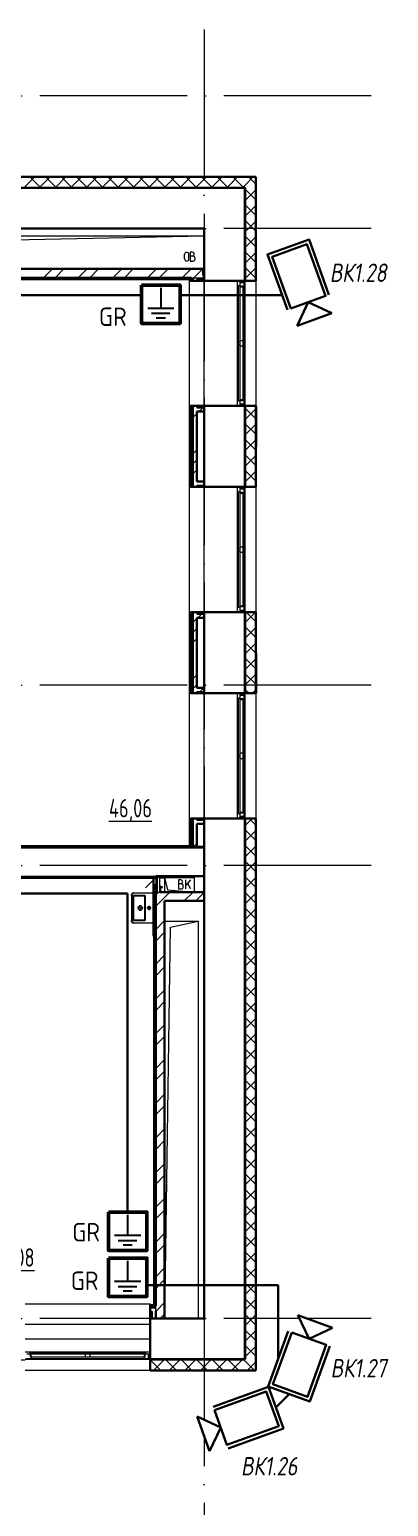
# Model space of a CAD drawing. Header units: millimetres. Extents: x -495897 to 1376592, y -28539 to 470976.
# Drawn here: x -988 to 3891, y 337705 to 357755 of the extents above; entities that cross this region are included whole.
import ezdxf
from ezdxf.enums import TextEntityAlignment as Align

# ---------------------------------------------------------------- set-up
doc = ezdxf.new("R2010")
doc.units = ezdxf.units.MM
doc.set_wipeout_variables(frame=1)
doc.linetypes.add('ADSK_Линия сетки', pattern=[25, 20, -2.5, 0, -2.5])
for name, color, linetype, lineweight in [('_ Окна', 7, 'Continuous', 9), ('RC-Видеонаблюдение', 5, 'Continuous', 30), ('RC-Линии_связи-Адресные', 5, 'Continuous', 30), ('Марки помещений', 252, 'Continuous', 20), ('НО ВН - ВК', 164, 'Continuous', 50), ('Оборудование', 8, 'Continuous', 18), ('Ограждение', 252, 'Continuous', 9), ('Окна', 252, 'Continuous', 9), ('Оси', 252, 'Continuous', 9), ('Перекрытие', 252, 'Continuous', 18), ('Стены внутренние', 7, 'Continuous', 18), ('Стены наружные', 7, 'Continuous', 18), ('Стены штриховка', 7, 'Continuous', 9)]:
    doc.layers.add(name, color=color, linetype=linetype, lineweight=lineweight)
doc.layers.add('RC-Позиционные_обозначения', color=7, linetype='Continuous')
doc.layers.add('Узлы', color=7, linetype='Continuous')
doc.styles.add('GOST Common_3', font='', dxfattribs={"height": 3.5})
doc.styles.add('ISOCPEUR', font='isocpeur.ttf', dxfattribs={"width": 0.9, "height": 350})
doc.styles.add('RubezhCAD', font='', dxfattribs={"oblique": 10})
doc.styles.get("Standard").update_dxf_attribs({"font": ''})
doc.styles.get('GOST Common_3').set_extended_font_data('GOST 2.304 type A')
doc.styles.get('RubezhCAD').set_extended_font_data('GOST type A')
doc.styles.get('Standard').set_extended_font_data('GOST type B')

# ---------------------------------------------------------------- blocks, each defined once
blk = doc.blocks.new('RC-UGO-CAM-03')
blk.add_attdef('PSTN', text='', height=2.5).set_placement((4.63, 3.28), align=Align.BOTTOM_LEFT)
blk.add_wipeout([(3.74, 0), (6.24, 2.5), (6.24, -2.5)])
blk.add_line((6.24, 2.5), (6.24, -2.5))
blk.add_wipeout([(-3.74, -2.5), (-3.74, 2.5), (3.74, 2.5), (3.74, -2.5)])
for q in [(6.24, 2.5), (6.24, -2.5)]:
    blk.add_line((3.74, 0), q)
blk.add_lwpolyline([(3.74, 3), (-4.24, 3), (-4.24, -3), (3.74, -3)])
blk.add_lwpolyline([(3.74, -2.5), (3.74, 2.5), (-3.74, 2.5), (-3.74, -2.5), (3.74, -2.5)], close=True)
blk = doc.blocks.new('1 этаж')
at = {"layer": 'Стены наружные', "lineweight": 9, "true_color": 0x636466}
h = blk.add_hatch(dxfattribs=at)
h.set_pattern_fill('FP_41', color=251, style=0, pattern_type=2)
h.set_pattern_definition([(180, (-32119.82, 96), (-1e-14, -100), [])])
h.paths.add_polyline_path([(-66006, -20704), (-64731, -20704), (-64731, -20694), (-66006, -20694)])
h.paths.add_polyline_path([(2117, -20704), (2694, -20704), (2694, -20694), (1409, -20694), (1409, -20704)])
h.paths.add_polyline_path([(-63031, -20704), (-61881, -20704), (-61881, -20694), (-63031, -20694)])
h.paths.add_polyline_path([(-753, -20704), (-291, -20704), (-291, -20694), (-1391, -20694), (-1391, -20704)])
h.paths.add_polyline_path([(-60181, -20704), (-59051, -20704), (-59051, -20694), (-60181, -20694)])
h.paths.add_polyline_path([(-3623, -20704), (-3091, -20704), (-3091, -20694), (-4166, -20694), (-4166, -20704)])
h.paths.add_polyline_path([(-57351, -20704), (-56241, -20704), (-56241, -20694), (-57351, -20694)])
h.paths.add_polyline_path([(-5866, -20704), (-5866, -20694), (-6961, -20694), (-6961, -20704), (-6493, -20704)])
h.paths.add_polyline_path([(-54541, -20704), (-53451, -20704), (-53451, -20694), (-54541, -20694)])
h.paths.add_polyline_path([(-8661, -20704), (-8661, -20694), (-9766, -20694), (-9766, -20704), (-9363, -20704)])
h.paths.add_polyline_path([(-51751, -20704), (-50621, -20704), (-50621, -20694), (-51751, -20694)])
h.paths.add_polyline_path([(-11516, -20704), (-11466, -20704), (-11466, -20694), (-12546, -20694), (-12546, -20704), (-12234, -20704)])
h.paths.add_polyline_path([(-48921, -20704), (-47801, -20704), (-47801, -20694), (-48921, -20694)])
h.paths.add_polyline_path([(-14246, -20704), (-14246, -20694), (-15321, -20694), (-15321, -20704), (-14386, -20704)])
h.paths.add_polyline_path([(-46101, -20704), (-45031, -20704), (-45031, -20694), (-46101, -20694)])
h.paths.add_polyline_path([(-17256, -20704), (-17021, -20704), (-17021, -20694), (-18121, -20694), (-18121, -20704), (-17974, -20704)])
h.paths.add_polyline_path([(-43331, -20704), (-42231, -20704), (-42231, -20694), (-43331, -20694)])
h.paths.add_polyline_path([(-19821, -20704), (-19821, -20694), (-20921, -20694), (-20921, -20704), (-20127, -20704)])
h.paths.add_polyline_path([(-40531, -20704), (-39401, -20704), (-39401, -20694), (-40531, -20694)])
h.paths.add_polyline_path([(-22621, -20704), (-22621, -20694), (-23701, -20694), (-23701, -20704), (-22997, -20704)])
h.paths.add_polyline_path([(-25867, -20704), (-25401, -20704), (-25401, -20694), (-26501, -20694), (-26501, -20704), (-26499, -20704)])
h.paths.add_polyline_path([(-37701, -20704), (-36591, -20704), (-36591, -20694), (-37701, -20694)])
h.paths.add_polyline_path([(-28203, -20704), (-28201, -20704), (-28201, -20694), (-29241, -20694), (-29240, -20704), (-28378, -20704)])
h.paths.add_polyline_path([(-34891, -20704), (-33781, -20704), (-33781, -20694), (-34891, -20694)])
h.paths.add_polyline_path([(-30941, -20704), (-30941, -20694), (-32081, -20694), (-32080, -20704), (-31091, -20704)])
at = {"color": 251, "lineweight": 18, "true_color": 0x636466}
for p, q in [((-3861, -5444), (2144, -5444)), ((-3779, -5566), (2144, -5444)), ((1877, -5758), (1877, -5695)), ((1934, -5758), (1934, -5695)), ((1984, -5667), (1954, -5667)), ((1954, -5667), (1954, -5787)), ((1988, -5720), (1954, -5720)), ((1954, -5787), (1991, -5787)), ((2008, -5700), (2008, -5690)), ((2018, -5760), (2018, -5750)), ((1604, -14154), (1646, -14324)), ((1604, -14154), (2004, -14154)), ((1825, -14188), (1795, -14188)), ((1795, -14188), (1795, -14308)), ((1848, -14222), (1848, -14212)), ((1955, -14188), (1895, -14260)), ((1895, -14308), (1895, -14188)), ((1955, -14308), (1919, -14231)), ((2004, -14154), (2004, -14354)), ((1646, -14324), (2004, -14354)), ((1828, -14242), (1795, -14242)), ((1795, -14308), (1832, -14308)), ((1858, -14282), (1858, -14272)), ((1604, -14749), (2062, -14749)), ((1608, -20144), (1685, -14829)), ((1685, -14829), (2062, -14749)), ((2062, -14749), (2062, -20144))]:
    blk.add_line(p, q, dxfattribs=at)
for centre, radius, start, end in [((1906, -5695), 28.7, 0, 180), ((1906, -5758), 28.7, 180, 0), ((1984, -5690), 23.3, 0, 90), ((1988, -5700), 20, 270, 0), ((1988, -5750), 30, 0, 90), ((1991, -5760), 26.7, 270, 0), ((1825, -14212), 23.3, 0, 90), ((1828, -14222), 20, 270, 0), ((1828, -14272), 30, 0, 90), ((1832, -14282), 26.7, 270, 0)]:
    blk.add_arc(centre, radius, start, end, dxfattribs=at)
at = {"layer": '_ Окна', "color": 251, "true_color": 0x636466}
for p, q in [((2626, -6054), (2626, -6079)), ((2626, -6079), (2684, -6079)), ((2684, -6079), (2684, -6054)), ((2626, -7729), (2626, -7754)), ((2684, -7729), (2626, -7729)), ((2684, -7754), (2684, -7729)), ((2626, -8854), (2626, -8879)), ((2626, -8879), (2684, -8879)), ((2684, -8879), (2684, -8854)), ((2626, -10529), (2626, -10554)), ((2684, -10529), (2626, -10529)), ((2684, -10554), (2684, -10529)), ((2626, -11654), (2626, -11679)), ((2626, -11679), (2684, -11679)), ((2684, -11679), (2684, -11654)), ((2626, -13329), (2626, -13354)), ((2684, -13329), (2626, -13329)), ((2684, -13354), (2684, -13329)), ((1409, -20626), (1384, -20626)), ((1384, -20626), (1384, -20684)), ((1384, -20684), (1409, -20684))]:
    blk.add_line(p, q, dxfattribs=at)
at = {"layer": '_ Окна', "color": 251, "lineweight": 18, "true_color": 0x636466}
for p, q in [((2684, -6079), (2626, -6079)), ((2626, -6079), (2626, -6117)), ((2626, -6125), (2667, -6125)), ((2667, -6125), (2667, -6137)), ((2667, -6143), (2684, -6138)), ((2684, -6138), (2684, -6079)), ((2667, -7683), (2626, -7683)), ((2626, -7691), (2626, -7729)), ((2626, -7729), (2684, -7729)), ((2684, -7669), (2667, -7665)), ((2667, -7671), (2667, -7683)), ((2684, -7729), (2684, -7669)), ((2684, -8879), (2626, -8879)), ((2626, -8879), (2626, -8917)), ((2626, -8925), (2667, -8925)), ((2667, -8925), (2667, -8937)), ((2667, -8943), (2684, -8938)), ((2684, -8938), (2684, -8879)), ((2667, -10483), (2626, -10483)), ((2626, -10491), (2626, -10529)), ((2626, -10529), (2684, -10529)), ((2684, -10469), (2667, -10465)), ((2667, -10471), (2667, -10483)), ((2684, -10529), (2684, -10469)), ((2684, -11679), (2626, -11679)), ((2626, -11679), (2626, -11717)), ((2626, -11725), (2667, -11725)), ((2667, -11725), (2667, -11737)), ((2667, -11743), (2684, -11738)), ((2684, -11738), (2684, -11679)), ((2667, -13283), (2626, -13283)), ((2626, -13291), (2626, -13329)), ((2626, -13329), (2684, -13329)), ((2684, -13269), (2667, -13265)), ((2667, -13271), (2667, -13283)), ((2684, -13329), (2684, -13269)), ((-228, -20626), (-266, -20626)), ((-220, -20667), (-220, -20626)), ((1338, -20626), (1338, -20667)), ((1384, -20626), (1346, -20626)), ((1384, -20684), (1384, -20626)), ((-266, -20684), (-206, -20684)), ((-208, -20667), (-220, -20667)), ((-206, -20684), (-202, -20667)), ((1320, -20667), (1325, -20684)), ((1325, -20684), (1384, -20684)), ((1338, -20667), (1326, -20667))]:
    blk.add_line(p, q, dxfattribs=at)
at = {"layer": 'Оборудование', "color": 251, "true_color": 0x636466}
for p, q in [((1484, -14154), (1343, -14295)), ((1484, -14173), (1484, -14335)), ((1490, -14173), (1484, -14173)), ((1491, -14162), (1491, -14346)), ((1491, -14182), (1492, -14182)), ((1492, -14182), (1491, -14182)), ((1502, -14161), (1492, -14161)), ((1502, -14155), (1502, -14353)), ((1539, -14154), (1503, -14154)), ((1539, -14354), (1539, -14154)), ((1484, -14257), (1482, -14257)), ((1482, -14257), (1482, -14261)), ((1482, -14322), (1482, -14261)), ((1482, -14322), (1482, -14326)), ((1482, -14326), (1484, -14326)), ((1484, -14335), (1490, -14335)), ((1492, -14326), (1491, -14326)), ((1492, -14326), (1491, -14326)), ((1492, -14347), (1502, -14347)), ((1503, -14354), (1539, -14354)), ((1555, -14278), (1539, -14278)), ((1539, -14297), (1555, -14297)), ((1555, -14274), (1550, -14274)), ((1550, -14274), (1550, -14282)), ((1550, -14292), (1550, -14338)), ((1550, -14338), (1555, -14338)), ((1555, -14282), (1555, -14274)), ((1555, -14297), (1555, -14278)), ((1557, -14281), (1555, -14279)), ((1555, -14338), (1555, -14292)), ((1555, -14295), (1557, -14293)), ((1575, -14281), (1557, -14281)), ((1557, -14293), (1557, -14281)), ((1557, -14293), (1575, -14293)), ((1575, -14293), (1575, -14281))]:
    blk.add_line(p, q, dxfattribs=at)
for points, knots in [([(1491, -14171), (1491, -14171), (1491, -14172), (1491, -14172), (1491, -14172), (1491, -14172), (1491, -14172), (1491, -14172), (1490, -14173), (1490, -14173), (1490, -14173), (1490, -14173), (1490, -14173)], [-1, -1, -1, -1, -0.833333, -0.75, -0.666667, -0.583333, -0.5, -0.416667, -0.333333, -0.25, -0.166667, 0, 0, 0, 0]), ([(1492, -14161), (1492, -14161), (1492, -14161), (1492, -14161), (1492, -14161), (1491, -14161), (1491, -14161), (1491, -14161), (1491, -14161), (1491, -14162), (1491, -14162)], [-1, -1, -1, -1, -0.833333, -0.666667, -0.541667, -0.416667, -0.333333, -0.25, -0.166667, 0, 0, 0, 0]), ([(1503, -14154), (1503, -14154), (1503, -14154), (1502, -14154), (1502, -14154), (1502, -14154), (1502, -14154), (1502, -14154), (1502, -14155), (1502, -14155)], [-1, -1, -1, -1, -0.833333, -0.666667, -0.5, -0.333333, -0.25, -0.166667, 0, 0, 0, 0]), ([(1490, -14335), (1490, -14335), (1490, -14335), (1490, -14335), (1490, -14335), (1491, -14335), (1491, -14335), (1491, -14335), (1491, -14335), (1491, -14336), (1491, -14336), (1491, -14336), (1491, -14336)], [0, 0, 0, 0, 0.166667, 0.25, 0.333333, 0.416667, 0.5, 0.583333, 0.666667, 0.75, 0.833333, 1, 1, 1, 1]), ([(1491, -14346), (1491, -14346), (1491, -14346), (1491, -14346), (1491, -14346), (1491, -14346), (1492, -14346), (1492, -14347), (1492, -14347), (1492, -14347), (1492, -14347)], [0, 0, 0, 0, 0.166667, 0.25, 0.333333, 0.416667, 0.541667, 0.666667, 0.833333, 1, 1, 1, 1]), ([(1502, -14353), (1502, -14353), (1502, -14353), (1502, -14353), (1502, -14353), (1502, -14353), (1502, -14354), (1503, -14354), (1503, -14354), (1503, -14354)], [0, 0, 0, 0, 0.166667, 0.25, 0.333333, 0.5, 0.666667, 0.833333, 1, 1, 1, 1])]:
    blk.add_open_spline(points, degree=3, knots=knots, dxfattribs=at)
at = {"layer": 'Ограждение', "color": 251, "true_color": 0x636466}
for p, q in [((-3836, -6039), (1944, -6039)), ((1944, -13729), (1944, -6034)), ((1944, -6054), (1959, -6054)), ((1944, -7754), (1944, -6054)), ((2144, -7754), (2144, -6054)), ((2594, -7754), (2594, -6054)), ((1959, -7754), (1944, -7754)), ((1944, -8854), (1959, -8854)), ((1944, -10554), (1944, -8854)), ((2144, -10554), (2144, -8854)), ((2594, -10554), (2594, -8854)), ((1959, -10554), (1944, -10554)), ((1944, -11654), (1959, -11654)), ((1944, -13354), (1944, -11654)), ((2144, -13354), (2144, -11654)), ((2594, -13354), (2594, -11654)), ((1959, -13354), (1944, -13354)), ((1944, -13724), (-3836, -13724)), ((2144, -13734), (2044, -13734)), ((-6741, -14164), (1454, -14164)), ((1459, -15229), (1464, -15229)), ((1459, -15229), (1459, -19962)), ((-291, -19944), (1409, -19944)), ((1409, -19944), (1409, -19962)), ((-291, -20219), (1409, -20219)), ((-291, -20419), (1409, -20419)), ((-291, -20594), (1409, -20594))]:
    blk.add_line(p, q, dxfattribs=at)
at = {"layer": 'Окна', "color": 251, "true_color": 0x636466}
for p, q in [((2609, -6117), (2626, -6117)), ((2609, -6889), (2609, -6117)), ((2626, -6117), (2626, -6889)), ((2626, -6137), (2667, -6137)), ((2667, -6137), (2667, -6869)), ((2684, -7669), (2684, -6138)), ((2609, -6919), (2609, -6889)), ((2626, -6889), (2609, -6889)), ((2609, -6919), (2626, -6919)), ((2609, -7691), (2609, -6919)), ((2667, -6869), (2626, -6869)), ((2626, -6889), (2626, -6919)), ((2626, -6919), (2626, -7691)), ((2626, -6939), (2667, -6939)), ((2667, -6869), (2667, -6939)), ((2667, -6939), (2667, -7671)), ((2626, -7691), (2609, -7691)), ((2667, -7671), (2626, -7671)), ((2609, -8917), (2626, -8917)), ((2609, -9689), (2609, -8917)), ((2626, -8917), (2626, -9689)), ((2626, -8937), (2667, -8937)), ((2667, -8937), (2667, -9669)), ((2684, -10469), (2684, -8938)), ((2609, -9719), (2609, -9689)), ((2626, -9689), (2609, -9689)), ((2609, -9719), (2626, -9719)), ((2609, -10491), (2609, -9719)), ((2667, -9669), (2626, -9669)), ((2626, -9689), (2626, -9719)), ((2626, -9719), (2626, -10491)), ((2626, -9739), (2667, -9739)), ((2667, -9669), (2667, -9739)), ((2667, -9739), (2667, -10471)), ((2626, -10491), (2609, -10491)), ((2667, -10471), (2626, -10471)), ((2609, -11717), (2626, -11717)), ((2609, -12489), (2609, -11717)), ((2626, -11717), (2626, -12489)), ((2626, -11737), (2667, -11737)), ((2667, -11737), (2667, -12469)), ((2684, -13269), (2684, -11738)), ((2609, -12519), (2609, -12489)), ((2626, -12489), (2609, -12489)), ((2609, -12519), (2626, -12519)), ((2609, -13291), (2609, -12519)), ((2667, -12469), (2626, -12469)), ((2626, -12489), (2626, -12519)), ((2626, -12519), (2626, -13291)), ((2626, -12539), (2667, -12539)), ((2667, -12469), (2667, -12539)), ((2667, -12539), (2667, -13271)), ((2626, -13291), (2609, -13291)), ((2667, -13271), (2626, -13271)), ((-228, -20609), (544, -20609)), ((-228, -20626), (-228, -20609)), ((544, -20626), (-228, -20626)), ((-208, -20667), (-208, -20626)), ((524, -20626), (524, -20667)), ((544, -20609), (574, -20609)), ((544, -20609), (544, -20626)), ((574, -20626), (544, -20626)), ((574, -20609), (1346, -20609)), ((574, -20626), (574, -20609)), ((1346, -20626), (574, -20626)), ((594, -20667), (594, -20626)), ((1326, -20626), (1326, -20667)), ((1346, -20609), (1346, -20626)), ((524, -20667), (-208, -20667)), ((-206, -20684), (1325, -20684)), ((594, -20667), (524, -20667)), ((1326, -20667), (594, -20667))]:
    blk.add_line(p, q, dxfattribs=at)
at = {"layer": 'Оси', "color": 251, "linetype": 'ADSK_Линия сетки', "ltscale": 100, "true_color": 0x636466}
for p, q in [((2144, -2644), (2144, -33770)), ((4411, -3544), (-72528, -3544)), ((4411, -5344), (-72528, -5344)), ((4411, -11544), (-72528, -11544)), ((4411, -13994), (-72528, -13994)), ((4411, -20144), (-72528, -20144))]:
    blk.add_line(p, q, dxfattribs=at)
at = {"layer": 'Перекрытие', "color": 251, "ltscale": 100, "true_color": 0x636466}
for p, q in [((1604, -14154), (2004, -14154)), ((2004, -14154), (2004, -14354))]:
    blk.add_line(p, q, dxfattribs=at)
at = {"layer": 'Стены внутренние', "color": 251, "lineweight": 30, "true_color": 0x636466}
for p, q in [((2846, -4642), (-4506, -4642)), ((2694, -4794), (-4506, -4794)), ((2694, -6054), (2694, -4794)), ((2846, -6054), (2846, -4642)), ((2144, -5344), (-4251, -5344)), ((2144, -5344), (2144, -5979)), ((2144, -6054), (2694, -6054)), ((2704, -6054), (2846, -6054)), ((2694, -7754), (2144, -7754)), ((2694, -8854), (2694, -7754)), ((2846, -7754), (2704, -7754)), ((2846, -8854), (2846, -7754)), ((2144, -7829), (2144, -8779)), ((2144, -8854), (2694, -8854)), ((2704, -8854), (2846, -8854)), ((2694, -10554), (2144, -10554)), ((2694, -11654), (2694, -10554)), ((2846, -10554), (2704, -10554)), ((2846, -11654), (2846, -10554)), ((2144, -10629), (2144, -11579)), ((2144, -11654), (2694, -11654)), ((2704, -11654), (2846, -11654)), ((2694, -13354), (2144, -13354)), ((2144, -13429), (2144, -14354)), ((2694, -20694), (2694, -13354)), ((2846, -13354), (2704, -13354)), ((2846, -20846), (2846, -13354)), ((2144, -13749), (2044, -13749)), ((1604, -14139), (2144, -14139)), ((2144, -14474), (2144, -20144)), ((1409, -20144), (1409, -20694)), ((2144, -20144), (1604, -20144)), ((1409, -20694), (2694, -20694)), ((1409, -20704), (1409, -20846)), ((1409, -20846), (2846, -20846))]:
    blk.add_line(p, q, dxfattribs=at)
at = {"layer": 'Стены внутренние', "color": 251, "linetype": 'Continuous', "lineweight": 9, "true_color": 0x636466}
for p, q in [((-301, -4784), (-161, -4644)), ((-87, -4784), (-227, -4644)), ((-89, -4784), (51, -4644)), ((125, -4784), (-15, -4644)), ((45, -4642), (44, -4644)), ((124, -4784), (264, -4644)), ((337, -4784), (197, -4644)), ((336, -4784), (476, -4644)), ((549, -4784), (409, -4644)), ((548, -4784), (688, -4644)), ((761, -4784), (621, -4644)), ((760, -4784), (900, -4644)), ((973, -4784), (833, -4644)), ((972, -4784), (1112, -4644)), ((1186, -4784), (1046, -4644)), ((1184, -4784), (1324, -4644)), ((1398, -4784), (1258, -4644)), ((1396, -4784), (1536, -4644)), ((1610, -4784), (1470, -4644)), ((1536, -4644), (1534, -4642)), ((1608, -4784), (1748, -4644)), ((1822, -4784), (1682, -4644)), ((1821, -4784), (1961, -4644)), ((2034, -4784), (1894, -4644)), ((2033, -4784), (2173, -4644)), ((2246, -4784), (2106, -4644)), ((2245, -4784), (2385, -4644)), ((2458, -4784), (2318, -4644)), ((2457, -4784), (2597, -4644)), ((2671, -4784), (2531, -4644)), ((2591, -4644), (2590, -4642)), ((2669, -4784), (2694, -4759)), ((2694, -4759), (2809, -4644)), ((2742, -4644), (2742, -4644)), ((2844, -4745), (2743, -4644)), ((2844, -4957), (2704, -4817)), ((2704, -4961), (2844, -4821)), ((2844, -4882), (2846, -4882)), ((2844, -5170), (2704, -5030)), ((2704, -5173), (2844, -5033)), ((2844, -5382), (2704, -5242)), ((2704, -5385), (2844, -5245)), ((2844, -5289), (2846, -5289)), ((2844, -5594), (2704, -5454)), ((2704, -5597), (2844, -5457)), ((2844, -5806), (2704, -5666)), ((2704, -5809), (2844, -5669)), ((2844, -5695), (2846, -5695)), ((2844, -6018), (2704, -5878)), ((2704, -6021), (2844, -5881)), ((2844, -6000), (2846, -6000)), ((2844, -7927), (2704, -7787)), ((2704, -7931), (2844, -7791)), ((2823, -7754), (2822, -7756)), ((2844, -8139), (2704, -7999)), ((2704, -8143), (2844, -8003)), ((2844, -7930), (2846, -7930)), ((2844, -8352), (2704, -8212)), ((2704, -8355), (2844, -8215)), ((2846, -8133), (2844, -8129)), ((2844, -8235), (2846, -8235)), ((2844, -8564), (2704, -8424)), ((2704, -8567), (2844, -8427)), ((2844, -8776), (2704, -8636)), ((2704, -8779), (2844, -8639)), ((2844, -8642), (2846, -8642)), ((2710, -8854), (2704, -8848)), ((2793, -8854), (2792, -8852)), ((2844, -8852), (2844, -8851)), ((2704, -10688), (2837, -10556)), ((2844, -10685), (2713, -10554)), ((2844, -10897), (2704, -10757)), ((2704, -10900), (2844, -10760)), ((2844, -11109), (2704, -10969)), ((2704, -11113), (2844, -10973)), ((2844, -10877), (2846, -10877)), ((2844, -11321), (2704, -11181)), ((2704, -11325), (2844, -11185)), ((2844, -11533), (2704, -11393)), ((2704, -11537), (2844, -11397)), ((2844, -11283), (2846, -11283)), ((2752, -11654), (2704, -11606)), ((2801, -11652), (2844, -11609)), ((2844, -11588), (2846, -11588)), ((2704, -13446), (2795, -13356)), ((2844, -13443), (2755, -13354)), ((2846, -13416), (2844, -13413)), ((2844, -13655), (2704, -13515)), ((2704, -13658), (2844, -13518)), ((2844, -13518), (2846, -13518)), ((2844, -13867), (2704, -13727)), ((2704, -13870), (2844, -13730)), ((2844, -13823), (2846, -13823)), ((2844, -14079), (2704, -13939)), ((2704, -14082), (2844, -13942)), ((2844, -14291), (2704, -14151)), ((2704, -14295), (2844, -14155)), ((2844, -14230), (2846, -14230)), ((2844, -14503), (2704, -14363)), ((2704, -14507), (2844, -14367)), ((2844, -14715), (2704, -14575)), ((2704, -14719), (2844, -14579)), ((2844, -14636), (2846, -14636)), ((2844, -14928), (2704, -14788)), ((2704, -14931), (2844, -14791)), ((2844, -15140), (2704, -15000)), ((2704, -15143), (2844, -15003)), ((2844, -14941), (2846, -14941)), ((2846, -15029), (2844, -15033)), ((2844, -15352), (2704, -15212)), ((2704, -15355), (2844, -15215)), ((2846, -15042), (2844, -15038)), ((2844, -15564), (2704, -15424)), ((2704, -15567), (2844, -15427)), ((2844, -15347), (2846, -15347)), ((2844, -15776), (2704, -15636)), ((2704, -15780), (2844, -15640)), ((2844, -15754), (2846, -15754)), ((2844, -15988), (2704, -15848)), ((2704, -15992), (2844, -15852)), ((2844, -16200), (2704, -16060)), ((2704, -16204), (2844, -16064)), ((2844, -16058), (2846, -16058)), ((2844, -16413), (2704, -16273)), ((2704, -16416), (2844, -16276)), ((2844, -16625), (2704, -16485)), ((2704, -16628), (2844, -16488)), ((2844, -16465), (2846, -16465)), ((2844, -16837), (2704, -16697)), ((2704, -16840), (2844, -16700)), ((2844, -17049), (2704, -16909)), ((2704, -17052), (2844, -16912)), ((2844, -16871), (2846, -16871)), ((2844, -17261), (2704, -17121)), ((2704, -17264), (2844, -17124)), ((2844, -17176), (2846, -17176)), ((2844, -17473), (2704, -17333)), ((2704, -17477), (2844, -17337)), ((2844, -17685), (2704, -17545)), ((2704, -17689), (2844, -17549)), ((2844, -17582), (2846, -17582)), ((2844, -17897), (2704, -17757)), ((2704, -17901), (2844, -17761)), ((2844, -18110), (2704, -17970)), ((2704, -18113), (2844, -17973)), ((2844, -17989), (2846, -17989)), ((2844, -18322), (2704, -18182)), ((2704, -18325), (2844, -18185)), ((2846, -18078), (2844, -18081)), ((2846, -18090), (2844, -18086)), ((2844, -18534), (2704, -18394)), ((2704, -18537), (2844, -18397)), ((2844, -18294), (2846, -18294)), ((2844, -18746), (2704, -18606)), ((2704, -18749), (2844, -18609)), ((2844, -18958), (2704, -18818)), ((2704, -18962), (2844, -18822)), ((2846, -18687), (2844, -18690)), ((2846, -18699), (2844, -18696)), ((2844, -18700), (2846, -18700)), ((2844, -19170), (2704, -19030)), ((2704, -19174), (2844, -19034)), ((2844, -19382), (2704, -19242)), ((2704, -19386), (2844, -19246)), ((2844, -19106), (2846, -19106)), ((2844, -19411), (2846, -19411)), ((2844, -19595), (2704, -19455)), ((2704, -19598), (2844, -19458)), ((2846, -19500), (2844, -19503)), ((2844, -19807), (2704, -19667)), ((2704, -19810), (2844, -19670)), ((2844, -19818), (2846, -19818)), ((2844, -20019), (2704, -19879)), ((2704, -20022), (2844, -19882)), ((2844, -20231), (2704, -20091)), ((2704, -20234), (2844, -20094)), ((2844, -20224), (2846, -20224)), ((2844, -20443), (2704, -20303)), ((2704, -20446), (2844, -20306)), ((2844, -20655), (2704, -20515)), ((2704, -20659), (2844, -20519)), ((2844, -20529), (2846, -20529)), ((1548, -20844), (1409, -20705)), ((1458, -20844), (1598, -20704)), ((1484, -20844), (1483, -20846)), ((1760, -20844), (1620, -20704)), ((1671, -20844), (1811, -20704)), ((1739, -20846), (1738, -20844)), ((1972, -20844), (1832, -20704)), ((1883, -20844), (2023, -20704)), ((2184, -20844), (2044, -20704)), ((2095, -20844), (2235, -20704)), ((2396, -20844), (2256, -20704)), ((2305, -20844), (2304, -20846)), ((2307, -20844), (2447, -20704)), ((2326, -20846), (2324, -20844)), ((2608, -20844), (2468, -20704)), ((2519, -20844), (2659, -20704)), ((2540, -20844), (2538, -20846)), ((2821, -20844), (2681, -20704)), ((2731, -20844), (2844, -20731))]:
    blk.add_line(p, q, dxfattribs=at)
at = {"layer": 'Стены внутренние', "color": 251, "true_color": 0x636466}
for p, q in [((2694, -6054), (2694, -7754)), ((2846, -6054), (2846, -7754)), ((2694, -8854), (2694, -10554)), ((2846, -8854), (2846, -10554)), ((2694, -11654), (2694, -13354)), ((2846, -11654), (2846, -13354)), ((-4671, -14139), (1484, -14139)), ((1409, -20694), (-291, -20694)), ((1409, -20846), (-291, -20846))]:
    blk.add_line(p, q, dxfattribs=at)
at = {"layer": 'Стены наружные', "color": 251, "linetype": 'Continuous', "lineweight": 9, "true_color": 0x636466}
for p, q in [((2704, -4804), (2694, -4804)), ((2704, -4904), (2694, -4904)), ((2704, -5004), (2694, -5004)), ((2704, -5104), (2694, -5104)), ((2704, -5204), (2694, -5204)), ((2704, -5304), (2694, -5304)), ((2704, -5404), (2694, -5404)), ((2704, -5504), (2694, -5504)), ((2704, -5604), (2694, -5604)), ((2704, -5704), (2694, -5704)), ((2704, -5804), (2694, -5804)), ((-41, -6014), (79, -5894)), ((116, -6014), (236, -5894)), ((280, -6029), (280, -6014)), ((430, -6014), (550, -5894)), ((588, -6014), (708, -5894)), ((880, -6029), (880, -6014)), ((902, -6014), (1022, -5894)), ((1059, -6014), (1179, -5894)), ((1373, -6014), (1493, -5894)), ((1480, -6029), (1480, -6014)), ((1531, -6014), (1651, -5894)), ((1845, -6014), (1965, -5894)), ((2002, -6014), (2122, -5894)), ((2077, -6029), (2092, -6014)), ((2704, -5904), (2694, -5904)), ((2704, -6004), (2694, -6004)), ((-207, -6034), (-202, -6029)), ((-136, -6034), (-131, -6029)), ((-66, -6034), (-61, -6029)), ((5, -6034), (10, -6029)), ((76, -6034), (81, -6029)), ((146, -6034), (151, -6029)), ((217, -6034), (222, -6029)), ((288, -6034), (293, -6029)), ((358, -6034), (363, -6029)), ((429, -6034), (434, -6029)), ((500, -6034), (505, -6029)), ((571, -6034), (576, -6029)), ((641, -6034), (646, -6029)), ((712, -6034), (717, -6029)), ((783, -6034), (788, -6029)), ((853, -6034), (858, -6029)), ((924, -6034), (929, -6029)), ((995, -6034), (1000, -6029)), ((1066, -6034), (1071, -6029)), ((1136, -6034), (1141, -6029)), ((1207, -6034), (1212, -6029)), ((1278, -6034), (1283, -6029)), ((1348, -6034), (1353, -6029)), ((1419, -6034), (1424, -6029)), ((1490, -6034), (1495, -6029)), ((1561, -6034), (1566, -6029)), ((1631, -6034), (1636, -6029)), ((1702, -6034), (1707, -6029)), ((1773, -6034), (1778, -6029)), ((1843, -6034), (1848, -6029)), ((1914, -6034), (1919, -6029)), ((2044, -6045), (2048, -6041)), ((2048, -6041), (2061, -6029)), ((1959, -7756), (1962, -7754)), ((1964, -7822), (1969, -7817)), ((1969, -7817), (1982, -7805)), ((1982, -7805), (1994, -7792)), ((1994, -7773), (2013, -7754)), ((2073, -7829), (2123, -7779)), ((2704, -7804), (2694, -7804)), ((1959, -7827), (1964, -7822)), ((1959, -7898), (1964, -7893)), ((1959, -7969), (1964, -7964)), ((1969, -8029), (1982, -8017)), ((1982, -8017), (1994, -8004)), ((1994, -7908), (2044, -7858)), ((2704, -7904), (2694, -7904)), ((2704, -8004), (2694, -8004)), ((2846, -7930), (2851, -7930)), ((2851, -7909), (2849, -7912)), ((1959, -8039), (1964, -8034)), ((1959, -8110), (1964, -8105)), ((1959, -8181), (1964, -8176)), ((1982, -8229), (1994, -8216)), ((2704, -8104), (2694, -8104)), ((2704, -8204), (2694, -8204)), ((2851, -8142), (2846, -8133)), ((1959, -8251), (1964, -8246)), ((1959, -8322), (1964, -8317)), ((1959, -8393), (1964, -8388)), ((1964, -8246), (1969, -8241)), ((1969, -8241), (1982, -8229)), ((1994, -8401), (2044, -8351)), ((2704, -8304), (2694, -8304)), ((2704, -8404), (2694, -8404)), ((2846, -8235), (2851, -8235)), ((1959, -8464), (1964, -8459)), ((1959, -8534), (1964, -8529)), ((1959, -8605), (1964, -8600)), ((1969, -8454), (1982, -8441)), ((1982, -8441), (1994, -8429)), ((1994, -8536), (2044, -8486)), ((1994, -8671), (2044, -8621)), ((2704, -8504), (2694, -8504)), ((2704, -8604), (2694, -8604)), ((1959, -8676), (1964, -8671)), ((1959, -8746), (1964, -8741)), ((1959, -8817), (1964, -8812)), ((1964, -8671), (1969, -8666)), ((1969, -8666), (1982, -8653)), ((1982, -8653), (1994, -8641)), ((2704, -8704), (2694, -8704)), ((2704, -8804), (2694, -8804)), ((1993, -8854), (1994, -8853)), ((1959, -10585), (1964, -10580)), ((1969, -10575), (1982, -10562)), ((1982, -10562), (1990, -10554)), ((2056, -10629), (2106, -10579)), ((2704, -10604), (2694, -10604)), ((1959, -10656), (1964, -10651)), ((1959, -10726), (1964, -10721)), ((1959, -10797), (1964, -10792)), ((1964, -10792), (1969, -10787)), ((1969, -10787), (1982, -10774)), ((1982, -10774), (1994, -10762)), ((1994, -10691), (2044, -10641)), ((1994, -10826), (2044, -10776)), ((2704, -10704), (2694, -10704)), ((2704, -10804), (2694, -10804)), ((1959, -10868), (1964, -10863)), ((1959, -10938), (1964, -10933)), ((1959, -11009), (1964, -11004)), ((1969, -10999), (1982, -10987)), ((1982, -10987), (1994, -10974)), ((1994, -10961), (2044, -10911)), ((2704, -10904), (2694, -10904)), ((2704, -11004), (2694, -11004)), ((1959, -11080), (1964, -11075)), ((1959, -11151), (1964, -11146)), ((1959, -11221), (1964, -11216)), ((1964, -11216), (1969, -11211)), ((1969, -11211), (1982, -11199)), ((1982, -11199), (1994, -11186)), ((2704, -11104), (2694, -11104)), ((2704, -11204), (2694, -11204)), ((1959, -11292), (1964, -11287)), ((1959, -11363), (1964, -11358)), ((1959, -11433), (1964, -11428)), ((1969, -11423), (1982, -11411)), ((1982, -11411), (1994, -11398)), ((1994, -11454), (2044, -11404)), ((2704, -11304), (2694, -11304)), ((2704, -11404), (2694, -11404)), ((2846, -11283), (2851, -11283)), ((1959, -11504), (1964, -11499)), ((1959, -11575), (1964, -11570)), ((1969, -11635), (1982, -11623)), ((1982, -11623), (1994, -11610)), ((1994, -11589), (2044, -11539)), ((2090, -11629), (2140, -11579)), ((2704, -11504), (2694, -11504)), ((2704, -11604), (2694, -11604)), ((2846, -11588), (2851, -11588)), ((1959, -11645), (1964, -11640)), ((1964, -11640), (1969, -11635)), ((1959, -13413), (1964, -13408)), ((2135, -13379), (2144, -13370)), ((2704, -13404), (2694, -13404)), ((1959, -13484), (1964, -13479)), ((1959, -13555), (1964, -13550)), ((1959, -13625), (1964, -13620)), ((1969, -13545), (1982, -13532)), ((1982, -13532), (1994, -13520)), ((2704, -13504), (2694, -13504)), ((2704, -13604), (2694, -13604)), ((-200, -13734), (-195, -13729)), ((-144, -13749), (-129, -13734)), ((-129, -13734), (-124, -13729)), ((-58, -13734), (-53, -13729)), ((12, -13734), (17, -13729)), ((83, -13734), (88, -13729)), ((154, -13734), (159, -13729)), ((225, -13734), (230, -13729)), ((280, -13749), (295, -13734)), ((295, -13734), (300, -13729)), ((366, -13734), (371, -13729)), ((437, -13734), (442, -13729)), ((507, -13734), (512, -13729)), ((578, -13734), (583, -13729)), ((649, -13734), (654, -13729)), ((704, -13749), (719, -13734)), ((719, -13734), (724, -13729)), ((790, -13734), (795, -13729)), ((861, -13734), (866, -13729)), ((932, -13734), (937, -13729)), ((1002, -13734), (1007, -13729)), ((1073, -13734), (1078, -13729)), ((1129, -13749), (1144, -13734)), ((1144, -13734), (1149, -13729)), ((1214, -13734), (1219, -13729)), ((1285, -13734), (1290, -13729)), ((1356, -13734), (1361, -13729)), ((1427, -13734), (1432, -13729)), ((1497, -13734), (1502, -13729)), ((1553, -13749), (1568, -13734)), ((1568, -13734), (1573, -13729)), ((1639, -13734), (1644, -13729)), ((1709, -13734), (1714, -13729)), ((1780, -13734), (1785, -13729)), ((1851, -13734), (1856, -13729)), ((1922, -13734), (1927, -13729)), ((1959, -13696), (1964, -13691)), ((1977, -13749), (1982, -13744)), ((1982, -13744), (1994, -13732)), ((1994, -13744), (2044, -13694)), ((2704, -13704), (2694, -13704)), ((2704, -13804), (2694, -13804)), ((2704, -13904), (2694, -13904)), ((2704, -14004), (2694, -14004)), ((-200, -14159), (-195, -14154)), ((-130, -14159), (-125, -14154)), ((-125, -14154), (-110, -14139)), ((-59, -14159), (-54, -14154)), ((12, -14159), (17, -14154)), ((82, -14159), (87, -14154)), ((153, -14159), (158, -14154)), ((224, -14159), (229, -14154)), ((294, -14159), (299, -14154)), ((299, -14154), (314, -14139)), ((365, -14159), (370, -14154)), ((436, -14159), (441, -14154)), ((507, -14159), (512, -14154)), ((577, -14159), (582, -14154)), ((648, -14159), (653, -14154)), ((719, -14159), (724, -14154)), ((724, -14154), (739, -14139)), ((789, -14159), (794, -14154)), ((860, -14159), (865, -14154)), ((931, -14159), (936, -14154)), ((1002, -14159), (1007, -14154)), ((1072, -14159), (1077, -14154)), ((1143, -14159), (1148, -14154)), ((1148, -14154), (1163, -14139)), ((1214, -14159), (1219, -14154)), ((1284, -14159), (1289, -14154)), ((1355, -14159), (1360, -14154)), ((1426, -14159), (1431, -14154)), ((2704, -14104), (2694, -14104)), ((2704, -14204), (2694, -14204)), ((1454, -14272), (1484, -14242)), ((1484, -14389), (1520, -14354)), ((1484, -14546), (1604, -14426)), ((1604, -14426), (1677, -14354)), ((1871, -14474), (1991, -14354)), ((2028, -14474), (2144, -14358)), ((2704, -14304), (2694, -14304)), ((2704, -14404), (2694, -14404)), ((2704, -14504), (2694, -14504)), ((2704, -14604), (2694, -14604)), ((1454, -14696), (1484, -14666)), ((1484, -14861), (1604, -14741)), ((2704, -14704), (2694, -14704)), ((2704, -14804), (2694, -14804)), ((1464, -14969), (1469, -14964)), ((1464, -15040), (1469, -15035)), ((1480, -19967), (1480, -14954)), ((1484, -15018), (1604, -14898)), ((2704, -14904), (2694, -14904)), ((2704, -15004), (2694, -15004)), ((1464, -15110), (1469, -15105)), ((1464, -15181), (1469, -15176)), ((1484, -15332), (1604, -15212)), ((2704, -15104), (2694, -15104)), ((2704, -15204), (2694, -15204)), ((1464, -15252), (1469, -15247)), ((1464, -15322), (1469, -15317)), ((1464, -15393), (1469, -15388)), ((1484, -15489), (1604, -15369)), ((2704, -15304), (2694, -15304)), ((2704, -15404), (2694, -15404)), ((1464, -15464), (1469, -15459)), ((1464, -15535), (1469, -15530)), ((1464, -15605), (1469, -15600)), ((2704, -15504), (2694, -15504)), ((2704, -15604), (2694, -15604)), ((1464, -15676), (1469, -15671)), ((1464, -15747), (1469, -15742)), ((1464, -15817), (1469, -15812)), ((1484, -15804), (1604, -15684)), ((2704, -15704), (2694, -15704)), ((2704, -15804), (2694, -15804)), ((1464, -15888), (1469, -15883)), ((1464, -15959), (1469, -15954)), ((1464, -16030), (1469, -16025)), ((1484, -15961), (1604, -15841)), ((2704, -15904), (2694, -15904)), ((2704, -16004), (2694, -16004)), ((1464, -16100), (1469, -16095)), ((1464, -16171), (1469, -16166)), ((1464, -16242), (1469, -16237)), ((1484, -16275), (1604, -16155)), ((2704, -16104), (2694, -16104)), ((2704, -16204), (2694, -16204)), ((1464, -16312), (1469, -16307)), ((1464, -16383), (1469, -16378)), ((1484, -16432), (1604, -16312)), ((2704, -16304), (2694, -16304)), ((2704, -16404), (2694, -16404)), ((1464, -16454), (1469, -16449)), ((1464, -16525), (1469, -16520)), ((1464, -16595), (1469, -16590)), ((1484, -16747), (1604, -16627)), ((2704, -16504), (2694, -16504)), ((2704, -16604), (2694, -16604)), ((1464, -16666), (1469, -16661)), ((1464, -16737), (1469, -16732)), ((1464, -16807), (1469, -16802)), ((1484, -16904), (1604, -16784)), ((2704, -16704), (2694, -16704)), ((2704, -16804), (2694, -16804)), ((1464, -16878), (1469, -16873)), ((1464, -16949), (1469, -16944)), ((1464, -17020), (1469, -17015)), ((2704, -16904), (2694, -16904)), ((2704, -17004), (2694, -17004)), ((1464, -17090), (1469, -17085)), ((1464, -17161), (1469, -17156)), ((1464, -17232), (1469, -17227)), ((1484, -17218), (1604, -17098)), ((2704, -17104), (2694, -17104)), ((2704, -17204), (2694, -17204)), ((1464, -17302), (1469, -17297)), ((1464, -17373), (1469, -17368)), ((1464, -17444), (1469, -17439)), ((1484, -17375), (1604, -17255)), ((2704, -17304), (2694, -17304)), ((2704, -17404), (2694, -17404)), ((1464, -17515), (1469, -17510)), ((1464, -17585), (1469, -17580)), ((1484, -17689), (1604, -17569)), ((2704, -17504), (2694, -17504)), ((2704, -17604), (2694, -17604)), ((1464, -17656), (1469, -17651)), ((1464, -17727), (1469, -17722)), ((1464, -17797), (1469, -17792)), ((1484, -17847), (1604, -17727)), ((2704, -17704), (2694, -17704)), ((2704, -17804), (2694, -17804)), ((1464, -17868), (1469, -17863)), ((1464, -17939), (1469, -17934)), ((1464, -18009), (1469, -18004)), ((1484, -18161), (1604, -18041)), ((2704, -17904), (2694, -17904)), ((2704, -18004), (2694, -18004)), ((1464, -18080), (1469, -18075)), ((1464, -18151), (1469, -18146)), ((1464, -18222), (1469, -18217)), ((1484, -18318), (1604, -18198)), ((2704, -18104), (2694, -18104)), ((2704, -18204), (2694, -18204)), ((1464, -18292), (1469, -18287)), ((1464, -18363), (1469, -18358)), ((1464, -18434), (1469, -18429)), ((2704, -18304), (2694, -18304)), ((2704, -18404), (2694, -18404)), ((1464, -18504), (1469, -18499)), ((1464, -18575), (1469, -18570)), ((1464, -18646), (1469, -18641)), ((1484, -18632), (1604, -18512)), ((2704, -18504), (2694, -18504)), ((2704, -18604), (2694, -18604)), ((1464, -18717), (1469, -18712)), ((1464, -18787), (1469, -18782)), ((1484, -18790), (1604, -18670)), ((2704, -18704), (2694, -18704)), ((2704, -18804), (2694, -18804)), ((1464, -18858), (1469, -18853)), ((1464, -18929), (1469, -18924)), ((1464, -18999), (1469, -18994)), ((1484, -19104), (1604, -18984)), ((2704, -18904), (2694, -18904)), ((2704, -19004), (2694, -19004)), ((1464, -19070), (1469, -19065)), ((1464, -19141), (1469, -19136)), ((1464, -19212), (1469, -19207)), ((1484, -19261), (1604, -19141)), ((2704, -19104), (2694, -19104)), ((2704, -19204), (2694, -19204)), ((1464, -19282), (1469, -19277)), ((1464, -19353), (1469, -19348)), ((1464, -19424), (1469, -19419)), ((2704, -19304), (2694, -19304)), ((2704, -19404), (2694, -19404)), ((1464, -19494), (1469, -19489)), ((1464, -19565), (1469, -19560)), ((1464, -19636), (1469, -19631)), ((1484, -19575), (1604, -19455)), ((1484, -19733), (1604, -19613)), ((2704, -19504), (2694, -19504)), ((2704, -19604), (2694, -19604)), ((1464, -19707), (1469, -19702)), ((1464, -19777), (1469, -19772)), ((1464, -19848), (1469, -19843)), ((2704, -19704), (2694, -19704)), ((2704, -19804), (2694, -19804)), ((1416, -19967), (1421, -19962)), ((1457, -19997), (1469, -19984)), ((1464, -19919), (1469, -19914)), ((1469, -19984), (1482, -19972)), ((1484, -20047), (1604, -19927)), ((2704, -19904), (2694, -19904)), ((2704, -20004), (2694, -20004)), ((1544, -20144), (1604, -20084)), ((2704, -20104), (2694, -20104)), ((2704, -20204), (2694, -20204)), ((2704, -20304), (2694, -20304)), ((2704, -20404), (2694, -20404)), ((2704, -20504), (2694, -20504)), ((2704, -20604), (2694, -20604))]:
    blk.add_line(p, q, dxfattribs=at)
at = {"layer": 'Стены наружные', "color": 251, "lineweight": 30, "true_color": 0x636466}
for p, q in [((2129, -5894), (-3861, -5894)), ((1969, -6014), (-3861, -6014)), ((1969, -6029), (1969, -6014)), ((2129, -5979), (2129, -5894)), ((2144, -5979), (2129, -5979)), ((2144, -6054), (2144, -5979)), ((-3846, -6029), (1964, -6029)), ((-3841, -6034), (1959, -6034)), ((1959, -6034), (1959, -6054)), ((1959, -6054), (2144, -6054)), ((1964, -6029), (1964, -6034)), ((2694, -6054), (2704, -6054)), ((2144, -7754), (1959, -7754)), ((1959, -7754), (1959, -8854)), ((2144, -7829), (2144, -7754)), ((2704, -7754), (2694, -7754)), ((2851, -7754), (2846, -7754)), ((2851, -8304), (2851, -7754)), ((2044, -8779), (2044, -7829)), ((2044, -7829), (2144, -7829)), ((2846, -8304), (2851, -8304)), ((2144, -8779), (2044, -8779)), ((2144, -8854), (2144, -8779)), ((1959, -8854), (2144, -8854)), ((2694, -8854), (2704, -8854)), ((2144, -10554), (1959, -10554)), ((1959, -10554), (1959, -11654)), ((2144, -10629), (2144, -10554)), ((2704, -10554), (2694, -10554)), ((2044, -11579), (2044, -10629)), ((2044, -10629), (2144, -10629)), ((2846, -11104), (2846, -11654)), ((2851, -11104), (2846, -11104)), ((2851, -11654), (2851, -11104)), ((2144, -11579), (2044, -11579)), ((2144, -11654), (2144, -11579)), ((1959, -11654), (2144, -11654)), ((2694, -11654), (2704, -11654)), ((2846, -11654), (2851, -11654)), ((2144, -13354), (1959, -13354)), ((1959, -13354), (1959, -13729)), ((2044, -13749), (2044, -13429)), ((2044, -13429), (2144, -13429)), ((2144, -13429), (2144, -13354)), ((2704, -13354), (2694, -13354)), ((-3861, -13749), (2044, -13749)), ((1964, -13734), (-3846, -13734)), ((1959, -13729), (-3841, -13729)), ((1964, -13729), (1964, -13734)), ((-6751, -14159), (1454, -14159)), ((1454, -14159), (1454, -14954)), ((1604, -14139), (1484, -14139)), ((1484, -14173), (1484, -14139)), ((1484, -14154), (1503, -14154)), ((1539, -14154), (1604, -14154)), ((1604, -14154), (1604, -14139)), ((1484, -19972), (1484, -14335)), ((1503, -14354), (1484, -14354)), ((2144, -14354), (1539, -14354)), ((2144, -14474), (2144, -14354)), ((1604, -20144), (1604, -14474)), ((1604, -14474), (2144, -14474)), ((1454, -14954), (1464, -14954)), ((1464, -14954), (1464, -19962)), ((1469, -14954), (1469, -19967)), ((1409, -19962), (1409, -20144)), ((1464, -19962), (1409, -19962)), ((1469, -19967), (1464, -19967)), ((1484, -20047), (1484, -20144)), ((1409, -20144), (1604, -20144)), ((2694, -20694), (1409, -20694)), ((1409, -20694), (1409, -20704))]:
    blk.add_line(p, q, dxfattribs=at)
at = {"layer": 'Стены наружные', "color": 251, "true_color": 0x636466}
for p, q in [((2144, -5894), (2129, -5894)), ((2129, -13741), (2129, -13734)), ((2129, -13741), (2144, -13741)), ((1604, -14154), (1604, -14354)), ((-291, -20694), (1409, -20694))]:
    blk.add_line(p, q, dxfattribs=at)
at = {"layer": 'Стены штриховка', "color": 251, "true_color": 0x636466}
for p, q in [((-4506, -4784), (2694, -4784)), ((2846, -4644), (-4504, -4644)), ((2694, -4784), (2694, -4794)), ((2694, -4794), (2704, -4794)), ((2704, -4794), (2704, -6054)), ((2844, -6052), (2844, -4642)), ((1969, -6014), (2129, -6014)), ((1982, -6014), (1982, -6054)), ((1994, -6014), (1994, -6054)), ((2129, -5979), (2129, -6014)), ((1969, -6029), (1964, -6029)), ((1964, -6034), (1964, -6054)), ((1969, -6054), (1969, -6029)), ((2044, -6029), (2144, -6029)), ((2044, -6029), (2044, -6054)), ((2044, -6041), (2144, -6041)), ((2770, -6052), (2770, -6054)), ((2770, -6052), (2844, -6052)), ((1964, -7754), (1964, -8854)), ((1969, -8854), (1969, -7754)), ((1982, -7754), (1982, -8854)), ((1994, -7754), (1994, -8854)), ((2044, -7754), (2044, -7779)), ((2044, -7766), (2144, -7766)), ((2044, -7779), (2144, -7779)), ((2704, -7754), (2704, -8854)), ((2770, -7754), (2770, -7756)), ((2844, -7756), (2770, -7756)), ((2844, -8852), (2844, -7756)), ((2044, -8829), (2144, -8829)), ((2044, -8829), (2044, -8854)), ((2044, -8841), (2144, -8841)), ((2770, -8852), (2770, -8854)), ((2770, -8852), (2844, -8852)), ((1964, -10554), (1964, -11654)), ((1969, -11654), (1969, -10554)), ((1982, -10554), (1982, -11654)), ((1994, -10554), (1994, -11654)), ((2044, -10554), (2044, -10579)), ((2044, -10566), (2144, -10566)), ((2044, -10579), (2144, -10579)), ((2704, -10554), (2704, -11654)), ((2770, -10554), (2770, -10556)), ((2844, -10556), (2770, -10556)), ((2844, -11652), (2844, -10556)), ((2044, -11629), (2144, -11629)), ((2044, -11629), (2044, -11654)), ((2044, -11641), (2144, -11641)), ((2770, -11652), (2770, -11654)), ((2770, -11652), (2844, -11652)), ((1964, -13354), (1964, -13729)), ((1969, -13749), (1969, -13354)), ((1982, -13354), (1982, -13749)), ((1994, -13354), (1994, -13749)), ((2044, -13354), (2044, -13379)), ((2044, -13366), (2144, -13366)), ((2044, -13379), (2144, -13379)), ((2704, -13354), (2704, -20694)), ((2770, -13354), (2770, -13356)), ((2844, -13356), (2770, -13356)), ((2844, -20846), (2844, -13356)), ((1484, -14154), (-6751, -14154)), ((1454, -14159), (1454, -14154)), ((1484, -14954), (1464, -14954)), ((1464, -19967), (1409, -19967)), ((1409, -19972), (1484, -19972)), ((1409, -19984), (1484, -19984)), ((1409, -19997), (1484, -19997)), ((1434, -20047), (1409, -20047)), ((1422, -20047), (1422, -20144)), ((1434, -20047), (1434, -20144)), ((1469, -19967), (1484, -19967)), ((1484, -20047), (1484, -19972)), ((2694, -20704), (1409, -20704)), ((1411, -20770), (1409, -20770)), ((1411, -20770), (1411, -20844)), ((1411, -20844), (2846, -20844)), ((2704, -20694), (2694, -20694)), ((2694, -20694), (2694, -20704))]:
    blk.add_line(p, q, dxfattribs=at)
at = {"layer": 'Узлы', "color": 251, "lineweight": 9, "true_color": 0x636466}
for p, q in [((1154, -14399), (1154, -14569)), ((1454, -14369), (1184, -14369)), ((1154, -14569), (1154, -14739)), ((1274, -14569), (1234, -14569)), ((1274, -14569), (1274, -14529)), ((1274, -14569), (1274, -14609)), ((1274, -14569), (1314, -14569)), ((1394, -14569), (1364, -14569)), ((1394, -14569), (1394, -14539)), ((1394, -14569), (1394, -14599)), ((1394, -14569), (1424, -14569)), ((1184, -14769), (1454, -14769))]:
    blk.add_line(p, q, dxfattribs=at)
at = {"layer": 'Узлы', "color": 251, "true_color": 0x636466}
for p, q in [((1184, -14739), (1184, -14399)), ((1184, -14399), (1335, -14399)), ((1335, -14399), (1335, -14739)), ((1335, -14739), (1184, -14739))]:
    blk.add_line(p, q, dxfattribs=at)
for centre, start, end in [((1184, -14399), 90, 180), ((1184, -14739), 180, 270)]:
    blk.add_arc(centre, 30, start, end, dxfattribs=at)
at = {"layer": 'Узлы', "color": 251, "lineweight": 9, "true_color": 0x636466}
for centre, radius, start, end in [((1274, -14569), 30, 90, 180), ((1274, -14569), 30, 180, 270), ((1274, -14569), 30, 0, 90.0077), ((1274, -14569), 30, 270, 0), ((1394, -14569), 20, 90, 180), ((1394, -14569), 20, 180, 270), ((1394, -14569), 20, 0, 90.0116), ((1394, -14569), 20, 270, 0)]:
    blk.add_arc(centre, radius, start, end, dxfattribs=at)
at = {"layer": 'Марки помещений', "color": 251, "true_color": 0x636466, "style": 'GOST Common_3', "width": 0.9}
for s, p in [('%%U46,06', (848, -13339)), ('%%U61,08', (-708, -19439))]:
    blk.add_text(s, height=250, dxfattribs=at).set_placement(p)
blk = doc.blocks.new('грозозащита')
blk.add_wipeout([(-262, 0), (-262, 520), (262, 520), (262, 0)])
at = {"color": 7}
for p, q in [((0, 482), (0, 201)), ((0, 201), (-177, 201)), ((177, 201), (0, 201)), ((0, 132), (-128, 132)), ((62, 70), (-62, 70)), ((124, 132), (0, 132))]:
    blk.add_line(p, q, dxfattribs=at)
at = {"layer": 'НО ВН - ВК'}
blk.add_line((-262, 0), (-262, 520), dxfattribs=at)
at = {"layer": 'НО ВН - ВК', "color": 6}
blk.add_lwpolyline([(-262, 520), (262, 520), (262, 0), (-262, 0)], close=True, dxfattribs=at)

msp = doc.modelspace()

# ---------------------------------------------------------------- linework, layer by layer
at = {"layer": 'RC-Линии_связи-Адресные'}
for p, q in [((343.75, 346027.411), (-9454.59, 346027.411)), ((343.75, 341284.651), (343.75, 346027.411)), ((2392.969, 340707.176), (343.75, 340707.176))]:
    msp.add_line(p, q, dxfattribs=at)

# ---------------------------------------------------------------- block references
msp.add_blockref('1 этаж', (-756.474, 360398.765))

# ---------------------------------------------------------------- texts
at = {"color": 0, "lineweight": 30, "char_height": 250, "width": 479.75, "attachment_point": 5, "style": 'ISOCPEUR'}
for insert in [(144.932, 353855.816), (-218.086, 341428.271), (-239.352, 340769.371)]:
    msp.add_mtext('GR', dxfattribs=dict(at, insert=insert))

# ---------------------------------------------------------------- next in the draw order: block references
for p in [(345.75, 341180.415), (345.75, 340556.579)]:
    msp.add_blockref('грозозащита', p)
at = {"layer": 'RC-Видеонаблюдение'}
ref = msp.add_blockref('RC-UGO-CAM-03', (2672.688, 354404.569), dxfattribs=dict(at, xscale=99.99999999999999, yscale=99.99999999999999, zscale=99.99999999999999, rotation=289.9031274229894))
ref.add_attrib('PSTN', 'ВК1.28', (3092.901, 354328.402), dxfattribs={"layer": 'RC-Позиционные_обозначения', "height": 250, "style": 'RubezhCAD', "oblique": 10})
ref = msp.add_blockref('RC-UGO-CAM-03', (1961.783, 338902.839), dxfattribs=dict(at, xscale=99.99999999999999, yscale=99.99999999999999, zscale=99.99999999999999, rotation=199.9031274229899))
ref.add_attrib('PSTN', 'ВК1.26', (1885.616, 338125.946), dxfattribs={"layer": 'RC-Позиционные_обозначения', "height": 250, "style": 'RubezhCAD', "oblique": 10})

# ---------------------------------------------------------------- next in the draw order: linework, layer by layer
at = {"layer": 'RC-Линии_связи-Адресные'}
msp.add_line((2446.879, 354147.214), (-4447.385, 354147.214), dxfattribs=at)

# ---------------------------------------------------------------- next in the draw order: block references
at = {"layer": 'RC-Видеонаблюдение'}
ref = msp.add_blockref('RC-UGO-CAM-03', (2683.497, 339630.358), dxfattribs=dict(at, xscale=-99.99999999999999, yscale=99.99999999999999, zscale=99.99999999999999, rotation=250.0968725770106))
ref.add_attrib('PSTN', 'ВК1.27', (3103.711, 339456.526), dxfattribs={"layer": 'RC-Позиционные_обозначения', "height": 250, "style": 'RubezhCAD', "oblique": 10})

# ---------------------------------------------------------------- next in the draw order: linework, layer by layer
at = {"layer": 'RC-Линии_связи-Адресные'}
for p, q in [((2392.969, 339708.958), (2392.969, 340707.176)), ((2360.726, 339047.279), (2539.058, 339231.416))]:
    msp.add_line(p, q, dxfattribs=at)

# ---------------------------------------------------------------- next in the draw order: block references
msp.add_blockref('грозозащита', (796.406, 353766.512))

doc.saveas('drawing.dxf')
